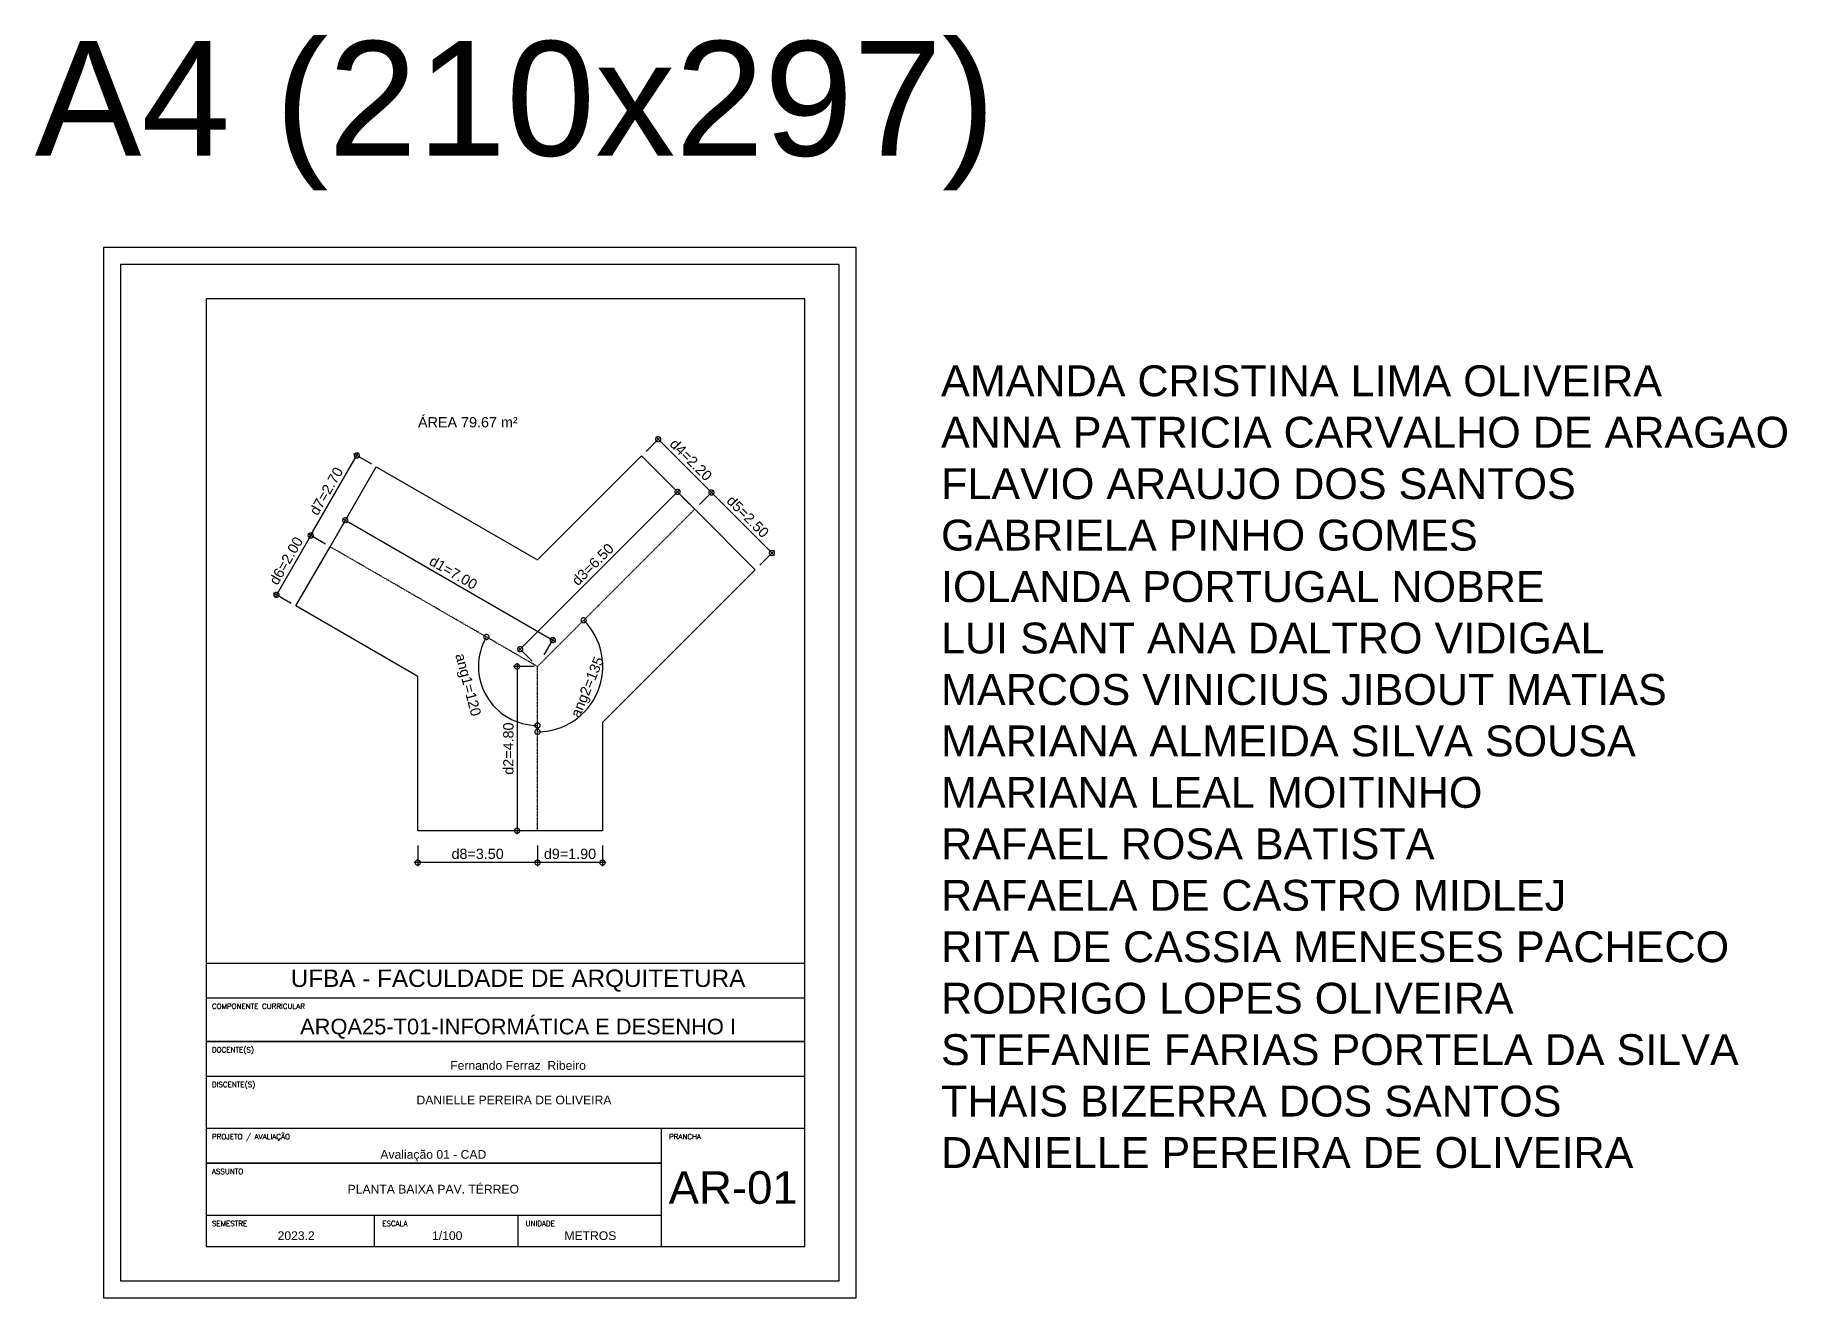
# Paper-space layout 'DANIELLE PEREIRA DE OLIVEIRA' of a CAD drawing. Header units: metres. Extents: x -235 to 277, y -5 to 364.
# The model-space entities are those that its viewports show. They can reach past a viewport. Long polylines and large blocks are cut down to what shows.
import ezdxf
from ezdxf.enums import TextEntityAlignment as Align

# ---------------------------------------------------------------- set-up
doc = ezdxf.new("R2010")
doc.units = ezdxf.units.M
doc.header["$LTSCALE"] = 0.1
doc.linetypes.add('DASHDOT', pattern=[25.4, 12.7, -6.35, 0, -6.35])
doc.layers.add('0_MRG_AUX', color=7, linetype='Continuous', true_color=0xecbcd1, plot=False)
for name, color, linetype in [('ARQ_EIXO CINZA 04', 139, 'DASHDOT'), ('MRG_EXTERNA', 1, 'Continuous'), ('MRG_INTERNA', 2, 'Continuous'), ('SIMB_01', 1, 'Continuous')]:
    doc.layers.add(name, color=color, linetype=linetype)
doc.layers.add('COTA AZUL', color=5, linetype='Continuous', lineweight=25, true_color=0x0000ff)
doc.styles.add('Annot_3.0mm', font='arial.ttf', dxfattribs={"height": 3})
doc.styles.add('Arial', font='arial.ttf')
doc.styles.add('cota', font='arial.ttf')
doc.styles.add('T1-5', font='simplex.shx', dxfattribs={"height": 2.5})
doc.dimstyles.new('Info 01 - annot', dxfattribs={"dimtxt": 3, "dimasz": 3, "dimexe": 1, "dimexo": 1, "dimgap": 1, "dimtad": 1, "dimzin": 4, "dimtxsty": 'cota', "dimblk": 'DOTSMALL', "dimcen": 2, "dimdle": 1, "dimclrd": 256, "dimclre": 256, "dimclrt": 1, "dimazin": 2, "dimtfac": 0.09, "dimtmove": 2, "dimatfit": 2, "dimfxl": 5, "dimfxlon": 1, "dimtolj": 1, "dimtzin": 4, "dimlwd": -1, "dimarcsym": 1})

# ---------------------------------------------------------------- blocks, each defined once
blk = doc.blocks.new('FORMATO_A4')
at = {"layer": '0_MRG_AUX'}
blk.add_lwpolyline([(-215, 302), (-215, -5), (5, -5), (5, 302)], close=True, dxfattribs=at)
at = {"layer": 'MRG_EXTERNA'}
blk.add_lwpolyline([(-210, 297), (-210, 0), (0, 0), (0, 297)], close=True, dxfattribs=at)
at = {"layer": 'MRG_INTERNA'}
for p, q in [((-185, 287), (-185, 10)), ((-10, 287), (-185, 287)), ((-10, 10), (-10, 287)), ((-185, 10), (-10, 10))]:
    blk.add_line(p, q, dxfattribs=at)
blk = doc.blocks.new('carimbo01')
at = {"layer": 'SIMB_01', "flags": 128}
blk.add_lwpolyline([(-6890, 3260, 16, 16, 0), (0, 3260, 0, 0, 0), (0, 0, 0, 0, 0), (-1650, 0, 0, 0, 0)], format="xyseb", dxfattribs=at)
at = {"layer": 'SIMB_01', "const_width": 16, "flags": 128}
for points in [[(-6890, 2860), (0, 2860)], [(-6890, 2360), (0, 2360)], [(-6890, 1960), (0, 1960)], [(-6890, 1360), (0, 1360)], [(-6890, 960), (-1650, 960)], [(-1650, 360), (-6890, 360)]]:
    blk.add_lwpolyline(points, dxfattribs=at)
at = {"layer": 'SIMB_01'}
for points in [[(-1650, 0), (-1650, 360), (-1650, 1360)], [(-4950, 0), (-4950, 360)], [(-3300, 0), (-3300, 360)]]:
    blk.add_lwpolyline(points, dxfattribs=at)
at = {"layer": 'SIMB_01', "style": 'T1-5'}
for s, p in [('COMPONENTE CURRICULAR', (-6822, 2735)), ('DOCENTE(S)', (-6822, 2235)), ('DISCENTE(S)', (-6822, 1835)), ('PROJETO / AVALIAÇÃO', (-6822, 1235)), ('PRANCHA', (-1563, 1235)), ('ASSUNTO', (-6822, 835)), ('SEMESTRE', (-6822, 235)), ('ESCALA', (-4863, 235)), ('UNIDADE', (-3213, 235))]:
    blk.add_text(s, height=60, dxfattribs=at).set_placement(p)
at = {"layer": 'SIMB_01', "insert": (-6600, 3260), "char_height": 0.3, "width": 6600, "attachment_point": 1, "style": 'Annot_3.0mm'}
blk.add_mtext('UNIVERSIDADE FEDERAL DA BAHIA - FACULDADE DE ARQUITERUA', dxfattribs=at)
at = {"layer": 'SIMB_01', "insert": (-3300, 3060), "char_height": 200, "attachment_point": 5, "style": 'Annot_3.0mm'}
blk.add_mtext_dynamic_manual_height_columns('\\pxqc;UFBA - FACULDADE DE ARQUITETURA', width=5970.81, gutter_width=1.5, heights=[0], dxfattribs=at)
at = {"layer": 'SIMB_01', "style": 'cota'}
for tag, height, p in [('COMPONENTE', 180, (-3300, 2532)), ('DOCESNTE(S)', 100, (-3300, 2084)), ('DISCESNTE(S)', 100, (-3347, 1687)), ('PROJETO/AVALIAÇÃO', 100, (-4275, 1061)), ('NUM', 375, (-825, 680)), ('ASSUNTO', 100, (-4275, 661)), ('SEMESTRE', 100, (-5853, 126)), ('ESCALA', 100, (-4115, 126)), ('UNIDADE', 100, (-2468, 126))]:
    blk.add_attdef(tag, text='', height=height, dxfattribs=at).set_placement(p, align=Align.MIDDLE_CENTER)
blk = doc.blocks.new('_DotSmall')
at = {"color": 0, "linetype": 'ByBlock', "const_width": 0.5}
blk.add_lwpolyline([(-0.0625, 0, 1), (0.0625, 0, 1)], format="xyb", close=True, dxfattribs=at)
blk = doc.blocks.new('*D7')
at = {"layer": 'COTA AZUL', "lineweight": -2, "transparency": 16777216}
for p, q in [((-4.735, 1.804), (-4.435, 2.324)), ((1.328, -1.696), (1.628, -1.176))]:
    blk.add_line(p, q, dxfattribs=at)
at = {"layer": 'COTA AZUL', "transparency": 16777216}
blk.add_line((-4.571, 2.287), (1.664, -1.313), dxfattribs=at)
at = {"layer": 'Defpoints', "color": 0, "transparency": 16777216}
for p in [(-4.93, 1.465), (1.578, -1.263), (1.132, -2.035)]:
    blk.add_point(p, dxfattribs=at)
at = {"layer": 'COTA AZUL', "transparency": 16777216, "xscale": 0.3, "yscale": 0.3, "zscale": 0.3}
for p, rotation in [((-4.485, 2.237), 150), ((1.578, -1.263), 330.0000000000001)]:
    blk.add_blockref('_DotSmall', p, dxfattribs=dict(at, rotation=rotation))
at = {"layer": 'COTA AZUL', "color": 1, "transparency": 16777216, "insert": (-1.327, 0.706), "char_height": 0.3, "attachment_point": 5, "rotation": 330, "style": 'cota'}
blk.add_mtext('\\A1;d1=7.00', dxfattribs=at)
blk = doc.blocks.new('*D9')
at = {"layer": 'COTA AZUL', "lineweight": -2, "transparency": 16777216}
for p, q in [((1.032, -2.035), (0.435, -2.035)), ((1.032, -6.835), (0.435, -6.835))]:
    blk.add_line(p, q, dxfattribs=at)
at = {"layer": 'COTA AZUL', "transparency": 16777216}
blk.add_line((0.535, -1.935), (0.535, -6.935), dxfattribs=at)
at = {"layer": 'Defpoints', "color": 0, "transparency": 16777216}
for p in [(1.132, -2.035), (0.535, -6.835), (1.132, -6.835)]:
    blk.add_point(p, dxfattribs=at)
at = {"layer": 'COTA AZUL', "transparency": 16777216, "xscale": 0.3, "yscale": 0.3, "zscale": 0.3}
for p, rotation in [((0.535, -2.035), 90), ((0.535, -6.835), 270)]:
    blk.add_blockref('_DotSmall', p, dxfattribs=dict(at, rotation=rotation))
at = {"layer": 'COTA AZUL', "color": 1, "transparency": 16777216, "insert": (0.282, -4.435), "char_height": 0.3, "attachment_point": 5, "rotation": 90, "style": 'cota'}
blk.add_mtext('\\A1;d2=4.80', dxfattribs=at)
blk = doc.blocks.new('*D8')
at = {"layer": 'COTA AZUL', "transparency": 16777216}
blk.add_line((0.557, -1.601), (5.295, 3.137), dxfattribs=at)
at = {"layer": 'COTA AZUL', "lineweight": -2, "transparency": 16777216}
for p, q in [((5.578, 2.713), (5.153, 3.137)), ((0.981, -1.884), (0.557, -1.459))]:
    blk.add_line(p, q, dxfattribs=at)
at = {"layer": 'Defpoints', "color": 0, "transparency": 16777216}
for p in [(5.224, 3.066), (5.728, 2.562), (1.132, -2.035)]:
    blk.add_point(p, dxfattribs=at)
at = {"layer": 'COTA AZUL', "transparency": 16777216, "xscale": 0.3, "yscale": 0.3, "zscale": 0.3}
for p, rotation in [((5.224, 3.066), 45.00000000000001), ((0.628, -1.53), 225)]:
    blk.add_blockref('_DotSmall', p, dxfattribs=dict(at, rotation=rotation))
at = {"layer": 'COTA AZUL', "color": 1, "transparency": 16777216, "insert": (2.747, 0.947), "char_height": 0.3, "attachment_point": 5, "rotation": 45, "style": 'cota'}
blk.add_mtext('\\A1;d3=6.50', dxfattribs=at)
blk = doc.blocks.new('*D3')
at = {"layer": 'COTA AZUL', "lineweight": -2, "transparency": 16777216}
for p, q in [((4.306, 4.251), (4.73, 4.675)), ((5.862, 2.695), (6.286, 3.119))]:
    blk.add_line(p, q, dxfattribs=at)
at = {"layer": 'COTA AZUL', "transparency": 16777216}
blk.add_line((4.589, 4.675), (6.286, 2.978), dxfattribs=at)
at = {"layer": 'Defpoints', "color": 0, "transparency": 16777216}
for p in [(4.173, 4.117), (5.728, 2.562), (6.215, 3.048)]:
    blk.add_point(p, dxfattribs=at)
at = {"layer": 'COTA AZUL', "transparency": 16777216, "xscale": 0.3, "yscale": 0.3, "zscale": 0.3}
for p, rotation in [((4.66, 4.604), 134.9999999999999), ((6.215, 3.048), 314.9999999999999)]:
    blk.add_blockref('_DotSmall', p, dxfattribs=dict(at, rotation=rotation))
at = {"layer": 'COTA AZUL', "color": 1, "transparency": 16777216, "insert": (5.616, 4.005), "char_height": 0.3, "attachment_point": 5, "rotation": 315, "style": 'cota'}
blk.add_mtext('\\A1;d4=2.20', dxfattribs=at)
blk = doc.blocks.new('*D4')
at = {"layer": 'COTA AZUL', "lineweight": -2, "transparency": 16777216}
for p, q in [((5.862, 2.695), (6.286, 3.119)), ((7.629, 0.927), (8.054, 1.351))]:
    blk.add_line(p, q, dxfattribs=at)
at = {"layer": 'COTA AZUL', "transparency": 16777216}
blk.add_line((6.144, 3.119), (8.054, 1.21), dxfattribs=at)
at = {"layer": 'Defpoints', "color": 0, "transparency": 16777216}
for p in [(5.728, 2.562), (7.983, 1.281), (7.496, 0.794)]:
    blk.add_point(p, dxfattribs=at)
at = {"layer": 'COTA AZUL', "transparency": 16777216, "xscale": 0.3, "yscale": 0.3, "zscale": 0.3}
for p, rotation in [((6.215, 3.048), 135.0000000000001), ((7.983, 1.281), 315.0000000000001)]:
    blk.add_blockref('_DotSmall', p, dxfattribs=dict(at, rotation=rotation))
at = {"layer": 'COTA AZUL', "color": 1, "transparency": 16777216, "insert": (7.278, 2.344), "char_height": 0.3, "attachment_point": 5, "rotation": 315, "style": 'cota'}
blk.add_mtext('\\A1;d5=2.50', dxfattribs=at)
blk = doc.blocks.new('*D6')
at = {"layer": 'COTA AZUL', "transparency": 16777216}
blk.add_line((-5.446, 1.879), (-6.546, -0.026), dxfattribs=at)
at = {"layer": 'COTA AZUL', "lineweight": -2, "transparency": 16777216}
for p, q in [((-5.063, 1.542), (-5.583, 1.842)), ((-6.063, -0.19), (-6.583, 0.11))]:
    blk.add_line(p, q, dxfattribs=at)
at = {"layer": 'Defpoints', "color": 0, "transparency": 16777216}
for p in [(-4.93, 1.465), (-6.496, 0.06), (-5.93, -0.267)]:
    blk.add_point(p, dxfattribs=at)
at = {"layer": 'COTA AZUL', "transparency": 16777216, "xscale": 0.3, "yscale": 0.3, "zscale": 0.3}
for p, rotation in [((-5.496, 1.792), 60.00000000000002), ((-6.496, 0.06), 240)]:
    blk.add_blockref('_DotSmall', p, dxfattribs=dict(at, rotation=rotation))
at = {"layer": 'COTA AZUL', "color": 1, "transparency": 16777216, "insert": (-6.216, 1.053), "char_height": 0.3, "attachment_point": 5, "rotation": 60, "style": 'cota'}
blk.add_mtext('\\A1;d6=2.00', dxfattribs=at)
blk = doc.blocks.new('*D5')
at = {"layer": 'COTA AZUL', "transparency": 16777216}
blk.add_line((-5.546, 1.706), (-4.096, 4.217), dxfattribs=at)
at = {"layer": 'COTA AZUL', "lineweight": -2, "transparency": 16777216}
for p, q in [((-3.713, 3.881), (-4.233, 4.181)), ((-5.063, 1.542), (-5.583, 1.842))]:
    blk.add_line(p, q, dxfattribs=at)
at = {"layer": 'Defpoints', "color": 0, "transparency": 16777216}
for p in [(-4.146, 4.131), (-3.58, 3.804), (-4.93, 1.465)]:
    blk.add_point(p, dxfattribs=at)
at = {"layer": 'COTA AZUL', "transparency": 16777216, "xscale": 0.3, "yscale": 0.3, "zscale": 0.3}
for p, rotation in [((-4.146, 4.131), 60.00000000000006), ((-5.496, 1.792), 240)]:
    blk.add_blockref('_DotSmall', p, dxfattribs=dict(at, rotation=rotation))
at = {"layer": 'COTA AZUL', "color": 1, "transparency": 16777216, "insert": (-5.041, 3.088), "char_height": 0.3, "attachment_point": 5, "rotation": 60, "style": 'cota'}
blk.add_mtext('\\A1;d7=2.70', dxfattribs=at)
blk = doc.blocks.new('*D13')
at = {"layer": 'COTA AZUL', "lineweight": -2, "transparency": 16777216}
for p, q in [((-2.368, -7.265), (-2.368, -7.865)), ((1.132, -7.265), (1.132, -7.865))]:
    blk.add_line(p, q, dxfattribs=at)
at = {"layer": 'COTA AZUL', "transparency": 16777216}
blk.add_line((1.232, -7.765), (-2.468, -7.765), dxfattribs=at)
at = {"layer": 'Defpoints', "color": 0, "transparency": 16777216}
for p in [(-2.368, -6.835), (1.132, -6.835), (-2.368, -7.765)]:
    blk.add_point(p, dxfattribs=at)
at = {"layer": 'COTA AZUL', "transparency": 16777216, "xscale": 0.3, "yscale": 0.3, "zscale": 0.3, "rotation": 180}
blk.add_blockref('_DotSmall', (-2.368, -7.765), dxfattribs=at)
at = {"layer": 'COTA AZUL', "transparency": 16777216, "xscale": 0.3, "yscale": 0.3, "zscale": 0.3}
blk.add_blockref('_DotSmall', (1.132, -7.765), dxfattribs=at)
at = {"layer": 'COTA AZUL', "color": 1, "transparency": 16777216, "insert": (-0.618, -7.512), "char_height": 0.3, "attachment_point": 5, "style": 'cota'}
blk.add_mtext('\\A1;d8=3.50', dxfattribs=at)
blk = doc.blocks.new('*D12')
at = {"layer": 'COTA AZUL', "lineweight": -2, "transparency": 16777216}
for p, q in [((1.132, -7.265), (1.132, -7.865)), ((3.032, -7.265), (3.032, -7.865))]:
    blk.add_line(p, q, dxfattribs=at)
at = {"layer": 'COTA AZUL', "transparency": 16777216}
blk.add_line((3.132, -7.765), (1.032, -7.765), dxfattribs=at)
at = {"layer": 'Defpoints', "color": 0, "transparency": 16777216}
for p in [(1.132, -6.835), (3.032, -6.835), (1.132, -7.765)]:
    blk.add_point(p, dxfattribs=at)
at = {"layer": 'COTA AZUL', "transparency": 16777216, "xscale": 0.3, "yscale": 0.3, "zscale": 0.3, "rotation": 180}
blk.add_blockref('_DotSmall', (1.132, -7.765), dxfattribs=at)
at = {"layer": 'COTA AZUL', "transparency": 16777216, "xscale": 0.3, "yscale": 0.3, "zscale": 0.3}
blk.add_blockref('_DotSmall', (3.032, -7.765), dxfattribs=at)
at = {"layer": 'COTA AZUL', "color": 1, "transparency": 16777216, "insert": (2.082, -7.512), "char_height": 0.3, "attachment_point": 5, "style": 'cota'}
blk.add_mtext('\\A1;d9=1.90', dxfattribs=at)
blk = doc.blocks.new('*D10')
at = {"layer": 'COTA AZUL', "transparency": 16777216}
blk.add_arc((1.132, -2.035), 1.724, 150, 270, dxfattribs=at)
at = {"layer": 'Defpoints', "color": 0, "transparency": 16777216}
for p in [(-4.93, 1.465), (1.132, -2.035), (1.132, -2.035), (0.024, -3.355), (1.132, -6.835)]:
    blk.add_point(p, dxfattribs=at)
at = {"layer": 'COTA AZUL', "transparency": 16777216, "xscale": 0.3, "yscale": 0.3, "zscale": 0.3, "rotation": 60.00000000000006}
blk.add_blockref('_DotSmall', (-0.361, -1.173), dxfattribs=at)
at = {"layer": 'COTA AZUL', "transparency": 16777216, "xscale": 0.3, "yscale": 0.3, "zscale": 0.3}
blk.add_blockref('_DotSmall', (1.132, -3.759), dxfattribs=at)
at = {"layer": 'COTA AZUL', "color": 1, "transparency": 16777216, "insert": (-0.934, -2.578), "char_height": 0.3, "attachment_point": 5, "rotation": 284.7252, "style": 'cota'}
blk.add_mtext('\\A1;ang1=120', dxfattribs=at)
blk = doc.blocks.new('*D11')
at = {"layer": 'COTA AZUL', "transparency": 16777216}
blk.add_arc((1.132, -2.035), 1.909, 270, 45, dxfattribs=at)
at = {"layer": 'Defpoints', "color": 0, "transparency": 16777216}
for p in [(5.728, 2.562), (1.132, -2.035), (1.132, -2.035), (2.482, -3.384), (1.132, -6.835)]:
    blk.add_point(p, dxfattribs=at)
at = {"layer": 'COTA AZUL', "transparency": 16777216, "xscale": 0.3, "yscale": 0.3, "zscale": 0.3}
for p, rotation in [((2.482, -0.685), 135.0000000000001), ((1.132, -3.943), 180)]:
    blk.add_blockref('_DotSmall', p, dxfattribs=dict(at, rotation=rotation))
at = {"layer": 'COTA AZUL', "color": 1, "transparency": 16777216, "insert": (2.624, -2.652), "char_height": 0.3, "attachment_point": 5, "rotation": 67.5, "style": 'cota'}
blk.add_mtext('\\A1;ang2=135', dxfattribs=at)

msp = doc.modelspace()

# ---------------------------------------------------------------- linework, layer by layer
msp.add_lwpolyline([(-4.93, 1.465), (-3.58, 3.804), (1.136, 1.081), (4.173, 4.117), (5.728, 2.562), (7.496, 0.794), (3.032, -3.67), (3.032, -6.835), (1.132, -6.835), (-2.368, -6.835), (-2.368, -2.323), (-5.93, -0.267), (-4.93, 1.465)])
at = {"layer": 'ARQ_EIXO CINZA 04'}
for p, q in [((1.132, -2.035), (5.728, 2.562)), ((1.132, -2.035), (-4.93, 1.465)), ((1.132, -6.835), (1.132, -2.035))]:
    msp.add_line(p, q, dxfattribs=at)

# ---------------------------------------------------------------- texts
at = {"layer": 'SIMB_01', "insert": (-2.359, 5.252), "char_height": 0.3, "width": 3.9108, "attachment_point": 1, "style": 'Annot_3.0mm'}
msp.add_mtext('ÁREA 79.67 m²', dxfattribs=at)

# ---------------------------------------------------------------- dimensions: what is measured, and where the dimension line sits
at = {"layer": 'COTA AZUL'}
for p1, p2, distance, text, picture, middle in [((4.173, 4.117), (5.728, 2.562), 0.688, 'd4=2.20', '*D3', (5.616, 4.005)), ((-4.93, 1.465), (-3.58, 3.804), 0.654, 'd7=2.70', '*D5', (-5.041, 3.088)), ((1.132, -2.035), (5.728, 2.562), 0.713, 'd3=6.50', '*D8', (2.747, 0.947)), ((5.728, 2.562), (7.496, 0.794), 0.688, 'd5=2.50', '*D4', (7.278, 2.344)), ((-4.93, 1.465), (1.132, -2.035), 0.891, 'd1=7.00', '*D7', (-1.327, 0.706)), ((-4.93, 1.465), (-5.93, -0.267), -0.654, 'd6=2.00', '*D6', (-6.216, 1.053)), ((1.132, -6.835), (-2.368, -6.835), 0.931, 'd8=3.50', '*D13', (-0.618, -7.512)), ((3.032, -6.835), (1.132, -6.835), 0.931, 'd9=1.90', '*D12', (2.082, -7.512))]:
    dim = msp.add_aligned_dim(p1=p1, p2=p2, distance=distance, text=text, dimstyle='Info 01 - annot', override={"dimscale": 0}, dxfattribs=at)
    dim.commit()
    dim.dimension.update_dxf_attribs({"geometry": picture, "text_midpoint": middle})
dim = msp.add_angular_dim_2l(base=(2.482, -3.384), line1=((1.132, -2.035), (5.728, 2.562)), line2=((1.132, -6.835), (1.132, -2.035)), text='ang2=135', dimstyle='Info 01 - annot', override={"dimscale": 0}, dxfattribs=at)
dim.commit()
dim.dimension.update_dxf_attribs({"geometry": '*D11', "text_midpoint": (2.624, -2.652)})
dim = msp.add_angular_dim_2l(base=(0.024, -3.355), line1=((1.132, -2.035), (-4.93, 1.465)), line2=((1.132, -6.835), (1.132, -2.035)), text='ang1=120', dimstyle='Info 01 - annot', override={"dimscale": 0}, dxfattribs=at)
dim.commit()
dim.dimension.update_dxf_attribs({"geometry": '*D10', "text_midpoint": (-0.934, -2.578), "dimtype": 162})
dim = msp.add_linear_dim(base=(0.535, -6.835), p1=(1.132, -2.035), p2=(1.132, -6.835), angle=90, text='d2=4.80', dimstyle='Info 01 - annot', override={"dimscale": 0}, dxfattribs=at)
dim.commit()
dim.dimension.update_dxf_attribs({"geometry": '*D9', "text_midpoint": (0.282, -4.435)})

psp = doc.layouts.new('DANIELLE PEREIRA DE OLIVEIRA')

# ---------------------------------------------------------------- block references
psp.add_blockref('FORMATO_A4', (0, 0))
at = {"layer": 'COTA AZUL', "xscale": 0.0254, "yscale": 0.0254, "zscale": 0.0254}
psp.add_blockref('carimbo01', (-10, 10), dxfattribs=at).add_auto_attribs({'COMPONENTE': 'ARQA25-T01-INFORMÁTICA E DESENHO I', 'DOCESNTE(S)': 'Fernando Ferraz  Ribeiro', 'PROJETO/AVALIAÇÃO': 'Avaliação 01 - CAD', 'DISCESNTE(S)': 'DANIELLE PEREIRA DE OLIVEIRA', 'ASSUNTO': 'PLANTA BAIXA PAV. TÉRREO', 'SEMESTRE': '2023.2', 'ESCALA': '1/100', 'UNIDADE': 'METROS', 'NUM': 'AR-01'})

# ---------------------------------------------------------------- texts
at = {"style": 'Arial'}
psp.add_text('A4 (210x297)', height=33.4769, dxfattribs=at).set_placement((-94.69, 362.25), align=Align.TOP_CENTER)
at = {"layer": 'COTA AZUL', "insert": (29.79, 267.52), "char_height": 9.0188, "width": 259.6348, "attachment_point": 1, "style": 'cota'}
psp.add_mtext('AMANDA CRISTINA LIMA OLIVEIRA\\PANNA PATRICIA CARVALHO DE ARAGAO\\PFLAVIO ARAUJO DOS SANTOS\\PGABRIELA PINHO GOMES\\PIOLANDA PORTUGAL NOBRE\\PLUI SANT ANA DALTRO VIDIGAL\\PMARCOS VINICIUS JIBOUT MATIAS\\PMARIANA ALMEIDA SILVA SOUSA\\PMARIANA LEAL MOITINHO\\PRAFAEL ROSA BATISTA\\PRAFAELA DE CASTRO MIDLEJ\\PRITA DE CASSIA MENESES PACHECO\\PRODRIGO LOPES OLIVEIRA\\PSTEFANIE FARIAS PORTELA DA SILVA\\PTHAIS BIZERRA DOS SANTOS\\PDANIELLE PEREIRA DE OLIVEIRA', dxfattribs=at)

# ---------------------------------------------------------------- viewports
at = {"layer": '0_MRG_AUX'}
psp.add_viewport(center=(-97.5, 189.9), size=(175, 194.196), view_center_point=(0.196, -0.997), view_height=19.4196, dxfattribs=at)

doc.saveas('drawing.dxf')
